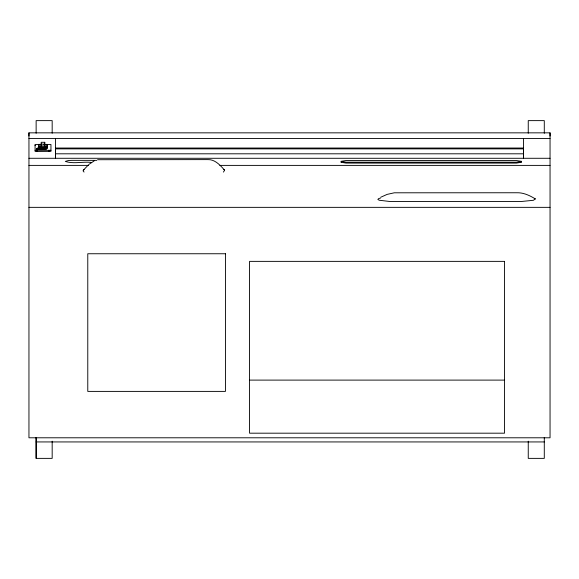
<?xml version="1.0" encoding="UTF-8"?>
<svg xmlns="http://www.w3.org/2000/svg" width="579" height="579" viewBox="0 0 579 579"><rect width="100%" height="100%" fill="white"/><g stroke="black" fill="none" stroke-linecap="round" stroke-linejoin="round"><path stroke-width="0.87" d="M28.95 132.844L28.95 437.789L550.05 437.789L550.05 132.844L28.95 132.844L28.95 136.022M52.175 441.205L52.175 458.373L36.137 458.373L36.137 437.507M55.49 158.284L55.49 148.868L523.51 148.868L523.51 158.284M55.49 148.325L55.49 138.526M523.51 148.325L523.51 138.526M88.435 164.877L83.253 170.306L83.21 171.08L84.056 172.043M97.59 159.717L207.926 159.616C214.99 159.312 220.367 165.341 224.616 170.24L223.407 172.093M380.736 197.258L387.105 194.392L394.299 192.8L516.729 192.756C523.365 192.496 529.763 195.456 535.314 198.923L533.418 200.291L521.932 201.434L389.334 201.434L379.252 200.247L377.841 199.408L378.782 198.517L380.468 198.112M83.253 170.306L84.056 169.546M88.978 164.364L94.131 160.962M341.624 161.816L340.908 162.236L345.989 163.075L516.388 163.075L521.534 162.243L520.847 161.831M37.599 149.02L37.642 148.086L44.793 148.065C47.521 150.453 36.593 146.386 36.361 149.317C37.823 149.787 50.293 149.809 44.938 148.39M46.313 149.006L37.852 149.121M50.952 150.287L35.037 150.294M47.492 146.053L44.337 146.176M47.492 147.906L38.496 147.906M36.361 148.832L36.875 148.752M45.082 148.499L37.469 148.535L37.526 149.02M35.037 145.553L35.63 145.474M45.039 149.02L44.793 148.065M41.189 144.345L35.037 144.497L35.124 151.452L50.952 151.343L50.952 144.497L43.859 144.345M41.652 144.793C37.671 143.317 37.671 147.963 41.652 146.487M44.337 146.487C48.31 147.971 48.339 143.295 44.337 144.793M37.852 148.39L47.492 148.224L47.492 146.762L44.337 146.639M28.95 138.526L550.05 138.526M41.189 144.12L44.8 144.157M41.189 145.973L44.8 145.973M38.496 146.053L41.652 146.176M41.652 146.639C39.502 145.148 36.73 148.477 39.857 148.34L39.857 148.021M41.189 147.037L44.8 147.037M55.49 153.804L523.51 153.804M28.95 158.284L550.05 158.284M96.794 160.361L71.745 160.361L68.525 160.506L65.311 161.403C73.526 164.183 82.898 161.418 91.424 162.446M28.95 165.391L88.659 165.391M219.839 165.391L550.05 165.391M28.95 207.354L550.05 207.354M249.563 380.106L504.512 380.106M36.137 441.936L544.289 441.936M37.917 149.02L36.361 149.006M47.109 145.148L47.492 145.22M47.109 147.001L47.492 147.073M45.936 148.745L46.313 148.832M534.431 198.445L535.314 198.923M223.827 169.415L224.616 170.24M550.05 132.844L550.05 136.022M544.289 133.271L544.289 120.627L528.251 120.627L528.251 133.228M544.289 437.427L544.289 458.373L528.251 458.373L528.251 441.205M523.51 158.081L523.51 148.036L55.49 148.036L55.49 158.081M52.175 133.228L52.175 120.627L36.137 120.627L36.137 133.271M48.911 150.504L48.911 151.568M38.055 148.065L38.055 148.492M37.917 148.6L37.852 149.44M37.034 150.504L37.034 151.568M36.137 437.427L36.137 458.373M521.534 161.353L516.388 162.185L345.989 162.185L340.908 161.338L346.119 160.521L516.388 160.521L521.534 161.353M44.8 142.304L41.189 142.304L41.189 147.725L44.8 147.725L44.8 142.304M225.434 253.747L87.776 253.747L87.776 391.397L225.434 391.397L225.434 253.747M504.512 261.368L249.563 261.368L249.563 433.186L504.512 433.186L504.512 261.368"/></g></svg>
